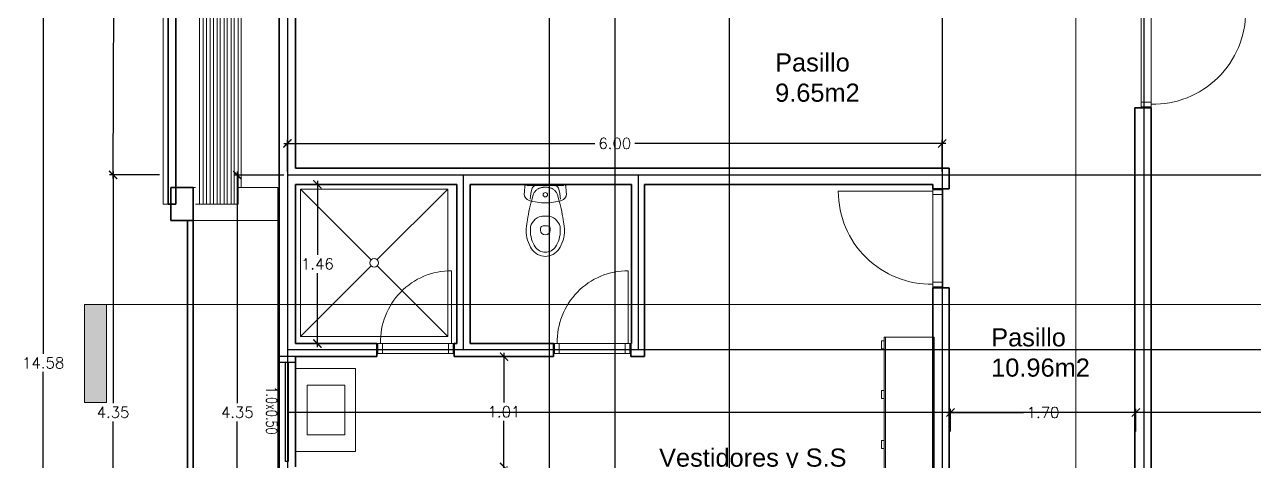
# Model space of a CAD drawing. Header units: inches. Extents: x -6 to 158, y 10 to 161.
# Drawn here: x 81.02 to 92.3, y 84.77 to 88.77 of the extents above; entities that cross this region are included whole.
import ezdxf

# ---------------------------------------------------------------- set-up
doc = ezdxf.new("R2010")
doc.units = ezdxf.units.IN
doc.header["$MEASUREMENT"] = 0
doc.linetypes.add('IMPORT-AI-Linetype-8', pattern=[7811.371918, 4882.107551, -976.421456, 976.421456, -976.421456])
for name, color, linetype in [('6', 6, 'Continuous'), ('FM-A-OP_1-102RP$0$A-TEXT-NT-002', 2, 'Continuous'), ('ZUCA-EJES', 251, 'Continuous')]:
    doc.layers.add(name, color=color, linetype=linetype)
for name, color, linetype, lineweight in [('A-COLS', 3, 'Continuous', 9), ('A-DETL-GENF', 92, 'Continuous', 9), ('A-DOOR', 2, 'Continuous', 9), ('A-GENM', 3, 'Continuous', 9), ('A-GLAZ-CWMG', 2, 'Continuous', 9), ('A-WALL', 5, 'Continuous', 9), ('G-ANNO-SYMB', 111, 'Continuous', 9), ('P-SANR-FIXT', 3, 'Continuous', 9), ('Q-SPCQ', 1, 'Continuous', 9), ('S-STRS-IDEN', 31, 'Continuous', 9)]:
    doc.layers.add(name, color=color, linetype=linetype, lineweight=lineweight)
doc.layers.add('Sector terreno natural', color=7, linetype='Continuous', lineweight=13, true_color=0xa28c7c)
doc.styles.add('Arial', font='arial.ttf', dxfattribs={"height": 250})
doc.styles.add('DETALLES$0$DETALLES$0$TEXTO GENERAL', font='romans.shx')
doc.styles.add('FM-A-OP_1-102RP$0$2mm(50)', font='simplex.shx', dxfattribs={"width": 0.75, "height": 0.1})
doc.styles.get("Standard").update_dxf_attribs({"font": 'arial.ttf'})
doc.dimstyles.new('DISTRIBUCIÓN$0$PLANTA ARQUITECTONICA$0$STANDARD', dxfattribs={"dimscale": 0, "dimtxt": 0.1, "dimasz": 0.075, "dimexe": 0.0333, "dimexo": 0.0333, "dimgap": 0.0333, "dimtad": 0, "dimtih": 1, "dimtoh": 1, "dimzin": 0, "dimdsep": 46, "dimtxsty": 'DETALLES$0$DETALLES$0$TEXTO GENERAL', "dimblk": 'DISTRIBUCIÓN$0$PLANTA ARQUITECTONICA$0$_ARCHTICK', "dimcen": 0.0333, "dimdle": 0.0333, "dimclrd": 124, "dimclre": 124, "dimclrt": 1, "dimaunit": 1, "dimadec": 0, "dimazin": 0, "dimtfac": 1, "dimtix": 1, "dimtmove": 2, "dimatfit": 3, "dimfxl": 2, "dimtolj": 1, "dimtzin": 0, "dimarcsym": 0})

# ---------------------------------------------------------------- blocks, each defined once
blk = doc.blocks.new('Doors_Door-sets_JELD-WEN_Interior_HP_FS12_FCore_Single_1_0 - 890 x 2090 mm - M9 x M21-327305-Level 2')
at = {"layer": 'A-DETL-GENF', "color": 1}
for p, q in [((430.8, 942.8), (430.8, 75)), ((-403, 75), (-445, 75)), ((-445, 75), (-445, -17)), ((415, 75), (-415, 75)), ((-403, -17), (-403, 75)), ((403, 75), (403, -17)), ((445, 75), (403, 75)), ((445, -17), (445, 75)), ((-445, -17), (-403, -17)), ((-415, -17), (415, -17)), ((403, -17), (445, -17))]:
    blk.add_line(p, q, dxfattribs=at)
blk.add_arc((430.3, 91.5), 851.3, 89.96635, 181.11058, dxfattribs=at)
at = {"layer": 'A-DOOR', "color": 1, "lineweight": 18}
for p, q in [((-445, 75), (-455, 75)), ((-455, 75), (-455, -17)), ((455, 75), (445, 75)), ((455, -17), (455, 75)), ((-455, -17), (-445, -17)), ((445, -17), (455, -17))]:
    blk.add_line(p, q, dxfattribs=at)
blk = doc.blocks.new('Doors_Door-sets_JELD-WEN_Interior_HP_FS12_FCore_Single_1_0 - 890 x 2090 mm - M9 x M21-367539-Level 2')
at = {"layer": 'A-DETL-GENF', "color": 1}
for p, q in [((-445, 17), (-403, 17)), ((-445, -75), (-445, 17)), ((-415, 17), (415, 17)), ((-403, 17), (-403, -75)), ((403, 17), (445, 17)), ((403, -75), (403, 17)), ((445, 17), (445, -75)), ((-403, -75), (-445, -75)), ((415, -75), (-415, -75)), ((445, -75), (403, -75)), ((430.8, -942.8), (430.8, -75))]:
    blk.add_line(p, q, dxfattribs=at)
blk.add_arc((430.3, -91.5), 851.3, 178.88942, 270.03365, dxfattribs=at)
at = {"layer": 'A-DOOR', "color": 1, "lineweight": 18}
for p, q in [((-455, -75), (-455, 17)), ((-455, 17), (-445, 17)), ((445, 17), (455, 17)), ((455, 17), (455, -75)), ((-445, -75), (-455, -75)), ((455, -75), (445, -75))]:
    blk.add_line(p, q, dxfattribs=at)
blk = doc.blocks.new('Doors_Door-sets_JELD-WEN_Interior_HP_FS12_FCore_Single_1_0 - 690 x 2090 mm - M7 x M21-899233-Level 2')
at = {"layer": 'A-DETL-GENF', "color": 1}
for p, q in [((331, 728), (331, 60)), ((-303, 60), (-345, 60)), ((-345, 60), (-345, -32)), ((315, 60), (-315, 60)), ((-303, -32), (-303, 60)), ((303, 60), (303, -32)), ((345, 60), (303, 60)), ((345, -32), (345, 60)), ((-345, -32), (-303, -32)), ((-315, -32), (315, -32)), ((303, -32), (345, -32))]:
    blk.add_line(p, q, dxfattribs=at)
blk.add_arc((330, 77), 651, 89.956, 181.4517, dxfattribs=at)
at = {"layer": 'A-DOOR', "color": 1, "lineweight": 18}
for p, q in [((-345, 60), (-355, 60)), ((-355, 60), (-355, -32)), ((355, 60), (345, 60)), ((355, -32), (355, 60)), ((-355, -32), (-345, -32)), ((345, -32), (355, -32))]:
    blk.add_line(p, q, dxfattribs=at)
blk = doc.blocks.new('Sink-Bradley_Corp-Frequency-FL-1H - This family is not loaded correctly-V5-Level 2')
at = {"layer": 'A-GENM', "color": 251}
for p, q in [((-381, -10), (-381, -559)), ((381, -559), (381, -10)), ((227, -117), (-227, -117)), ((-227, -117), (-227, -462)), ((227, -462), (227, -117)), ((-381, -559), (381, -559)), ((-227, -462), (227, -462))]:
    blk.add_line(p, q, dxfattribs=at)
blk = doc.blocks.new('M_Shower Stall-2D - M_Shower Stall-2D 222-V7-Level 2')
at = {"layer": 'P-SANR-FIXT', "color": 251}
for p, q in [((75, 1425), (721, 779)), ((75, 75), (75, 1425)), ((75, 1425), (1425, 1425)), ((1425, 1425), (779, 779)), ((1425, 1425), (1425, 75)), ((722, 722), (75, 75)), ((778, 722), (1425, 75)), ((1425, 75), (75, 75))]:
    blk.add_line(p, q, dxfattribs=at)
for start, end in [(360, 180), (180, 360)]:
    blk.add_arc((750, 750), 40, start, end, dxfattribs=at)
blk = doc.blocks.new('Sanitary_Toilets_Gala_Elia-wc-pan-660x350_vertical-outlet - Gala_elia_wc_pan_660x350-879201-Level 2')
at = {"layer": 'P-SANR-FIXT', "color": 251}
for p, q in [((-137, 88), (-137, 106)), ((-45, 81), (-44, 101)), ((45, 81), (44, 101)), ((137, 106), (137, 88)), ((-171, -319), (171, -319)), ((0, -309), (-169, -309)), ((0, -309), (169, -309))]:
    blk.add_line(p, q, dxfattribs=at)
at = {"layer": 'P-SANR-FIXT', "color": 251, "linetype": 'IMPORT-AI-Linetype-8'}
for p, q in [((-111, -223), (-127, -166)), ((127, -166), (111, -223))]:
    blk.add_line(p, q, dxfattribs=at)
at = {"layer": 'P-SANR-FIXT', "color": 251}
for points in [[(-126, 272), (-103, 313), (-47, 343), (0, 341)], [(0, 341), (47, 343), (103, 313), (126, 272)], [(-175, 106), (-178, 155), (-155, 232), (-126, 272)], [(-137, 106), (-139, 149), (-120, 217), (-94, 252)], [(-94, 252), (-77, 282), (-35, 305), (0, 303)], [(0, 303), (35, 305), (77, 282), (94, 252)], [(94, 252), (120, 217), (139, 149), (137, 106)], [(126, 272), (155, 232), (178, 155), (175, 106)], [(0, 144), (-24, 144), (-44, 125), (-44, 101)], [(0, 144), (24, 144), (44, 125), (44, 101)], [(-168, 25), (-172, 45), (-175, 85), (-175, 106)], [(-127, -166), (-141, -118), (-161, -24), (-168, 25)], [(-37, -26), (-91, -18), (-136, 33), (-137, 88)], [(-45, 81), (-45, 75), (-41, 69), (-36, 67)], [(-36, 67), (-27, 63), (-10, 59), (0, 60)], [(36, 67), (27, 63), (10, 59), (0, 60)], [(45, 81), (45, 75), (41, 69), (36, 67)], [(137, 88), (136, 33), (91, -18), (37, -26)], [(168, 25), (161, -24), (141, -118), (127, -166)], [(175, 106), (175, 85), (172, 45), (168, 25)], [(0, -29), (-10, -29), (-27, -28), (-37, -26)], [(37, -26), (27, -28), (10, -29), (0, -29)], [(-193, -232), (-194, -205), (-173, -177), (-147, -171)], [(-147, -171), (-109, -159), (-39, -149), (0, -151)], [(-120, -286), (-131, -260), (-139, -212), (-138, -184)], [(-20, -224), (-20, -213), (-11, -204), (0, -204)], [(0, -244), (-11, -244), (-20, -235), (-20, -224)], [(0, -151), (39, -149), (109, -159), (147, -171)], [(0, -204), (11, -204), (20, -213), (20, -224)], [(20, -224), (20, -235), (11, -244), (0, -244)], [(138, -184), (139, -212), (131, -260), (120, -286)], [(147, -171), (173, -177), (194, -205), (193, -232)], [(-187, -305), (-190, -287), (-193, -251), (-193, -232)], [(-171, -319), (-179, -319), (-186, -313), (-187, -305)], [(-87, -309), (-101, -309), (-115, -299), (-120, -286)], [(120, -286), (115, -299), (101, -309), (87, -309)], [(187, -305), (186, -313), (179, -319), (171, -319)], [(193, -232), (193, -251), (190, -287), (187, -305)]]:
    blk.add_open_spline(points, degree=3, dxfattribs=at)
at = {"layer": 'P-SANR-FIXT', "color": 251, "linetype": 'IMPORT-AI-Linetype-8'}
for points in [[(-45, -287), (-74, -281), (-104, -252), (-111, -223)], [(111, -223), (104, -252), (74, -281), (45, -287)], [(45, -287), (21, -296), (-21, -296), (-45, -287)]]:
    blk.add_open_spline(points, degree=3, dxfattribs=at)
blk = doc.blocks.new('Heavy_Duty_Plastic_Lockers-Salsbury_Industries-18_42000_Series-3_Wide_Units _1_ - 18-42368-1009801-Level 2')
at = {"layer": 'Q-SPCQ', "color": 251}
for p, q in [((-681, -229), (-681, 229)), ((-681, 229), (690, 229)), ((690, 229), (690, -229)), ((-681, -216), (690, -216)), ((690, -229), (-681, -229)), ((-647, -254), (-647, -229)), ((-647, -229), (-574, -229)), ((-647, -254), (-647, -229)), ((-647, -229), (-574, -229)), ((-574, -254), (-647, -254)), ((-574, -254), (-647, -254)), ((-574, -229), (-574, -254)), ((-574, -229), (-574, -254)), ((-190, -254), (-190, -229)), ((-190, -229), (-117, -229)), ((-190, -254), (-190, -229)), ((-190, -229), (-117, -229)), ((-117, -254), (-190, -254)), ((-117, -254), (-190, -254)), ((-117, -229), (-117, -254)), ((-117, -229), (-117, -254)), ((267, -254), (267, -229)), ((267, -229), (340, -229)), ((267, -254), (267, -229)), ((267, -229), (340, -229)), ((340, -254), (267, -254)), ((340, -254), (267, -254)), ((340, -229), (340, -254)), ((340, -229), (340, -254))]:
    blk.add_line(p, q, dxfattribs=at)
blk = doc.blocks.new('Pilares 8 - Pilares 8-1579033-Level 2')
at = {"layer": 'A-COLS', "color": 1}
for p, q in [((-1123, -263), (-819, -263)), ((-1123, -627), (-1123, -263)), ((-820, -263), (1713, -263)), ((-820, -1039), (-820, -263)), ((-819, -263), (-819, -1039)), ((-3050, -598), (-1123, -598)), ((-1123, -598), (-1123, -627)), ((-969, -627), (-969, -662)), ((-969, -662), (-969, -691)), ((-969, -691), (-969, -726)), ((-969, -726), (-969, -754)), ((-969, -754), (-969, -790)), ((-969, -790), (-969, -818)), ((-969, -818), (-969, -854)), ((-969, -854), (-969, -882)), ((-969, -882), (-969, -917)), ((-6759, -981), (-969, -981)), ((-969, -917), (-969, -946)), ((-969, -946), (-969, -981)), ((-969, -981), (-969, -1019)), ((-1123, -1039), (-1123, -1019)), ((-6759, -1314), (-969, -1314)), ((-969, -1269), (-969, -1314))]:
    blk.add_line(p, q, dxfattribs=at)
at = {"layer": 'A-COLS', "color": 251}
for p, q in [((-6759, -627), (-969, -627)), ((-6759, -662), (-969, -662)), ((-6759, -691), (-969, -691)), ((-6759, -726), (-969, -726)), ((-6759, -754), (-969, -754)), ((-6759, -790), (-969, -790)), ((-6759, -818), (-969, -818)), ((-6759, -854), (-969, -854)), ((-6759, -882), (-969, -882)), ((-6759, -917), (-969, -917)), ((-6759, -946), (-969, -946))]:
    blk.add_line(p, q, dxfattribs=at)
at = {"layer": 'A-COLS', "color": 1, "lineweight": 35}
for p, q in [((-819, -1039), (-1123, -1039)), ((-1123, -1039), (-1123, -1244)), ((1713, -1039), (-820, -1039)), ((-820, -1039), (-820, -1090)), ((-820, -1090), (1713, -1090)), ((-819, -1244), (-819, -1039)), ((-969, -1198), (-6759, -1198)), ((-969, -1269), (-969, -1198)), ((-6759, -1269), (-969, -1269)), ((-1123, -1244), (-819, -1244))]:
    blk.add_line(p, q, dxfattribs=at)
blk = doc.blocks.new('Sección - M_Section Tail - Filled-14299-Level 1')
at = {"layer": 'G-ANNO-SYMB'}
blk.add_hatch(color=256, dxfattribs=at).paths.add_polyline_path([(0, 9), (0, 0), (-2, 0), (-2, 9)], flags=0)
at = {"layer": 'G-ANNO-SYMB', "lineweight": 18}
for p, q in [((0, 9), (-2, 9)), ((-2, 9), (-2, 0)), ((0, 0), (0, 9)), ((-2, 0), (0, 0))]:
    blk.add_line(p, q, dxfattribs=at)
blk = doc.blocks.new('DISTRIBUCIÓN$0$PLANTA ARQUITECTONICA$0$_ARCHTICK')
at = {"color": 0, "linetype": 'ByBlock', "const_width": 0.15}
blk.add_lwpolyline([(-0.5, -0.5), (0.5, 0.5)], dxfattribs=at)
blk = doc.blocks.new('*D1059')
at = {"layer": 'Defpoints', "color": 0, "transparency": 16777216}
for p in [(83.509, 87.308), (83.509, 85.849), (83.709, 85.849)]:
    blk.add_point(p, dxfattribs=at)
at = {"layer": 'Sector terreno natural', "color": 124, "lineweight": -2, "transparency": 16777216}
for p, q in [((83.542, 87.308), (83.742, 87.308)), ((83.709, 87.341), (83.709, 86.662)), ((83.709, 85.816), (83.709, 86.495)), ((83.542, 85.849), (83.742, 85.849))]:
    blk.add_line(p, q, dxfattribs=at)
at = {"layer": 'Sector terreno natural', "color": 124, "lineweight": -2, "transparency": 16777216, "xscale": 0.075, "yscale": 0.075, "zscale": 0.075}
for p, rotation in [((83.709, 87.308), 90), ((83.709, 85.849), 270)]:
    blk.add_blockref('DISTRIBUCIÓN$0$PLANTA ARQUITECTONICA$0$_ARCHTICK', p, dxfattribs=dict(at, rotation=rotation))
at = {"layer": 'Sector terreno natural', "color": 1, "transparency": 16777216, "insert": (83.709, 86.579), "char_height": 0.1, "attachment_point": 5, "style": 'DETALLES$0$DETALLES$0$TEXTO GENERAL'}
blk.add_mtext('\\A1;1.46', dxfattribs=at)
blk = doc.blocks.new('*D1060')
at = {"layer": 'Defpoints', "color": 0, "transparency": 16777216}
for p in [(89.513, 85.216), (89.513, 85.009), (91.213, 85.009)]:
    blk.add_point(p, dxfattribs=at)
at = {"layer": 'Sector terreno natural', "color": 124, "lineweight": -2, "transparency": 16777216}
for p, q in [((89.513, 85.042), (89.513, 85.249)), ((91.213, 85.042), (91.213, 85.249)), ((89.48, 85.216), (90.184, 85.216)), ((91.246, 85.216), (90.541, 85.216))]:
    blk.add_line(p, q, dxfattribs=at)
at = {"layer": 'Sector terreno natural', "color": 124, "lineweight": -2, "transparency": 16777216, "xscale": 0.075, "yscale": 0.075, "zscale": 0.075, "rotation": 180}
blk.add_blockref('DISTRIBUCIÓN$0$PLANTA ARQUITECTONICA$0$_ARCHTICK', (89.513, 85.216), dxfattribs=at)
at = {"layer": 'Sector terreno natural', "color": 124, "lineweight": -2, "transparency": 16777216, "xscale": 0.075, "yscale": 0.075, "zscale": 0.075}
blk.add_blockref('DISTRIBUCIÓN$0$PLANTA ARQUITECTONICA$0$_ARCHTICK', (91.213, 85.216), dxfattribs=at)
at = {"layer": 'Sector terreno natural', "color": 1, "transparency": 16777216, "insert": (90.363, 85.216), "char_height": 0.1, "attachment_point": 5, "style": 'DETALLES$0$DETALLES$0$TEXTO GENERAL'}
blk.add_mtext('\\A1;1.70', dxfattribs=at)
blk = doc.blocks.new('*D1061')
at = {"layer": 'Defpoints', "color": 0, "transparency": 16777216}
for p in [(85.409, 85.729), (85.409, 84.718), (85.42, 84.718)]:
    blk.add_point(p, dxfattribs=at)
at = {"layer": 'Sector terreno natural', "color": 124, "lineweight": -2, "transparency": 16777216}
for p, q in [((85.42, 85.763), (85.42, 85.307)), ((85.442, 85.729), (85.453, 85.729)), ((85.42, 84.684), (85.42, 85.14)), ((85.442, 84.718), (85.453, 84.718))]:
    blk.add_line(p, q, dxfattribs=at)
at = {"layer": 'Sector terreno natural', "color": 124, "lineweight": -2, "transparency": 16777216, "xscale": 0.075, "yscale": 0.075, "zscale": 0.075}
for p, rotation in [((85.42, 85.729), 90), ((85.42, 84.718), 270)]:
    blk.add_blockref('DISTRIBUCIÓN$0$PLANTA ARQUITECTONICA$0$_ARCHTICK', p, dxfattribs=dict(at, rotation=rotation))
at = {"layer": 'Sector terreno natural', "color": 1, "transparency": 16777216, "insert": (85.42, 85.223), "char_height": 0.1, "attachment_point": 5, "style": 'DETALLES$0$DETALLES$0$TEXTO GENERAL'}
blk.add_mtext('\\A1;1.01', dxfattribs=at)
blk = doc.blocks.new('*D1062')
at = {"layer": 'Defpoints', "color": 0, "transparency": 16777216}
for p in [(83.434, 87.684), (83.434, 87.393), (89.438, 87.393)]:
    blk.add_point(p, dxfattribs=at)
at = {"layer": 'Sector terreno natural', "color": 124, "lineweight": -2, "transparency": 16777216}
for p, q in [((83.4, 87.684), (86.252, 87.684)), ((83.434, 87.426), (83.434, 87.717)), ((89.471, 87.684), (86.619, 87.684)), ((89.438, 87.426), (89.438, 87.717))]:
    blk.add_line(p, q, dxfattribs=at)
at = {"layer": 'Sector terreno natural', "color": 124, "lineweight": -2, "transparency": 16777216, "xscale": 0.075, "yscale": 0.075, "zscale": 0.075, "rotation": 180}
blk.add_blockref('DISTRIBUCIÓN$0$PLANTA ARQUITECTONICA$0$_ARCHTICK', (83.434, 87.684), dxfattribs=at)
at = {"layer": 'Sector terreno natural', "color": 124, "lineweight": -2, "transparency": 16777216, "xscale": 0.075, "yscale": 0.075, "zscale": 0.075}
blk.add_blockref('DISTRIBUCIÓN$0$PLANTA ARQUITECTONICA$0$_ARCHTICK', (89.438, 87.684), dxfattribs=at)
at = {"layer": 'Sector terreno natural', "color": 1, "transparency": 16777216, "insert": (86.436, 87.684), "char_height": 0.1, "attachment_point": 5, "style": 'DETALLES$0$DETALLES$0$TEXTO GENERAL'}
blk.add_mtext('\\A1;6.00', dxfattribs=at)
blk = doc.blocks.new('*D1063')
at = {"layer": 'Defpoints', "color": 0, "transparency": 16777216}
for p in [(83.434, 87.393), (82.975, 83.043), (83.434, 83.043)]:
    blk.add_point(p, dxfattribs=at)
at = {"layer": 'Sector terreno natural', "color": 124, "lineweight": -2, "transparency": 16777216}
for p, q in [((83.4, 87.393), (82.942, 87.393)), ((82.975, 87.426), (82.975, 85.301)), ((82.975, 83.009), (82.975, 85.134)), ((83.4, 83.043), (82.942, 83.043))]:
    blk.add_line(p, q, dxfattribs=at)
at = {"layer": 'Sector terreno natural', "color": 124, "lineweight": -2, "transparency": 16777216, "xscale": 0.075, "yscale": 0.075, "zscale": 0.075}
for p, rotation in [((82.975, 87.393), 90), ((82.975, 83.043), 270)]:
    blk.add_blockref('DISTRIBUCIÓN$0$PLANTA ARQUITECTONICA$0$_ARCHTICK', p, dxfattribs=dict(at, rotation=rotation))
at = {"layer": 'Sector terreno natural', "color": 1, "transparency": 16777216, "insert": (82.975, 85.218), "char_height": 0.1, "attachment_point": 5, "style": 'DETALLES$0$DETALLES$0$TEXTO GENERAL'}
blk.add_mtext('\\A1;4.35', dxfattribs=at)
blk = doc.blocks.new('*D1065')
at = {"layer": 'Defpoints', "color": 0, "transparency": 16777216}
for p in [(82.295, 87.395), (81.836, 83.042), (82.295, 83.042)]:
    blk.add_point(p, dxfattribs=at)
at = {"layer": 'Sector terreno natural', "color": 124, "lineweight": -2, "transparency": 16777216}
for p, q in [((82.261, 87.395), (81.803, 87.395)), ((81.836, 87.428), (81.836, 85.302)), ((81.836, 83.009), (81.836, 85.135)), ((82.261, 83.042), (81.803, 83.042))]:
    blk.add_line(p, q, dxfattribs=at)
at = {"layer": 'Sector terreno natural', "color": 124, "lineweight": -2, "transparency": 16777216, "xscale": 0.075, "yscale": 0.075, "zscale": 0.075}
for p, rotation in [((81.836, 87.395), 90), ((81.836, 83.042), 270)]:
    blk.add_blockref('DISTRIBUCIÓN$0$PLANTA ARQUITECTONICA$0$_ARCHTICK', p, dxfattribs=dict(at, rotation=rotation))
at = {"layer": 'Sector terreno natural', "color": 1, "transparency": 16777216, "insert": (81.836, 85.218), "char_height": 0.1, "attachment_point": 5, "style": 'DETALLES$0$DETALLES$0$TEXTO GENERAL'}
blk.add_mtext('\\A1;4.35', dxfattribs=at)
blk = doc.blocks.new('*D1067')
at = {"layer": 'Defpoints', "color": 0, "transparency": 16777216}
for p in [(82.317, 92.958), (81.836, 87.396), (82.295, 87.395)]:
    blk.add_point(p, dxfattribs=at)
at = {"layer": 'Sector terreno natural', "color": 124, "lineweight": -2, "transparency": 16777216}
for p, q in [((82.284, 92.959), (81.825, 92.96)), ((81.859, 92.994), (81.848, 90.262)), ((81.836, 87.363), (81.847, 90.095)), ((82.261, 87.395), (81.803, 87.397))]:
    blk.add_line(p, q, dxfattribs=at)
at = {"layer": 'Sector terreno natural', "color": 124, "lineweight": -2, "transparency": 16777216, "xscale": 0.075, "yscale": 0.075, "zscale": 0.075}
for p, rotation in [((81.859, 92.96), 89.76839787149366), ((81.836, 87.396), 269.7683978714937)]:
    blk.add_blockref('DISTRIBUCIÓN$0$PLANTA ARQUITECTONICA$0$_ARCHTICK', p, dxfattribs=dict(at, rotation=rotation))
at = {"layer": 'Sector terreno natural', "color": 1, "transparency": 16777216, "insert": (81.848, 90.178), "char_height": 0.1, "attachment_point": 5, "style": 'DETALLES$0$DETALLES$0$TEXTO GENERAL'}
blk.add_mtext('\\A1;5.56', dxfattribs=at)
blk = doc.blocks.new('*D1068')
at = {"layer": 'Defpoints', "color": 0, "transparency": 16777216}
for p in [(82.295, 92.959), (81.195, 78.383), (82.295, 78.383)]:
    blk.add_point(p, dxfattribs=at)
at = {"layer": 'Sector terreno natural', "color": 124, "lineweight": -2, "transparency": 16777216}
for p, q in [((82.262, 92.959), (81.162, 92.959)), ((81.195, 92.992), (81.195, 85.754)), ((81.195, 78.35), (81.195, 85.588)), ((82.261, 78.383), (81.161, 78.383))]:
    blk.add_line(p, q, dxfattribs=at)
at = {"layer": 'Sector terreno natural', "color": 124, "lineweight": -2, "transparency": 16777216, "xscale": 0.075, "yscale": 0.075, "zscale": 0.075}
for p, rotation in [((81.195, 92.959), 89.9984025091305), ((81.195, 78.383), 269.9984025091305)]:
    blk.add_blockref('DISTRIBUCIÓN$0$PLANTA ARQUITECTONICA$0$_ARCHTICK', p, dxfattribs=dict(at, rotation=rotation))
at = {"layer": 'Sector terreno natural', "color": 1, "transparency": 16777216, "insert": (81.195, 85.671), "char_height": 0.1, "attachment_point": 5, "style": 'DETALLES$0$DETALLES$0$TEXTO GENERAL'}
blk.add_mtext('\\A1;14.58', dxfattribs=at)
blk = doc.blocks.new('Rectangular Mullion - 50 x 150mm-938315-Level 1')
at = {"layer": 'A-GLAZ-CWMG', "lineweight": 25}
for p, q in [((-50, 75), (0, 75)), ((-50, -75), (-50, 75)), ((0, 75), (0, -75)), ((0, -75), (-50, -75))]:
    blk.add_line(p, q, dxfattribs=at)

msp = doc.modelspace()

# ---------------------------------------------------------------- linework, layer by layer
at = {"layer": '6', "color": 5}
msp.add_line((83.509, 85.729), (83.509, 84.718), dxfattribs=at)
at = {"layer": '6', "color": 2}
for p, q in [((83.359, 84.429), (83.359, 85.679)), ((83.509, 84.718), (83.509, 85.679))]:
    msp.add_line(p, q, dxfattribs=at)
at = {"layer": '6', "color": 5}
msp.add_lwpolyline([(83.417, 84.768), (83.417, 85.679), (83.442, 85.679), (83.442, 84.768)], close=True, dxfattribs=at)
at = {"layer": 'A-WALL', "lineweight": 35}
for p, q in [((83.359, 93.039), (83.359, 78.383)), ((83.509, 87.458), (83.509, 92.889)), ((91.353, 88.009), (91.203, 88.009)), ((91.203, 88.009), (91.203, 83.139)), ((91.353, 78.533), (91.353, 88.009)), ((89.503, 87.458), (83.509, 87.458)), ((89.503, 87.269), (89.503, 87.458)), ((83.509, 85.849), (83.509, 87.308)), ((83.509, 87.308), (84.989, 87.308)), ((84.989, 87.308), (84.989, 85.849)), ((85.109, 87.308), (86.589, 87.308)), ((85.109, 85.849), (85.109, 87.308)), ((86.589, 87.308), (86.589, 85.849)), ((86.709, 87.308), (89.353, 87.308)), ((86.709, 85.729), (86.709, 87.308)), ((89.353, 87.308), (89.353, 87.269)), ((89.353, 87.269), (89.503, 87.269)), ((89.353, 86.359), (89.353, 83.139)), ((89.503, 86.359), (89.353, 86.359)), ((89.503, 83.139), (89.503, 86.359)), ((84.254, 85.849), (83.509, 85.849)), ((84.254, 85.729), (84.254, 85.849)), ((84.989, 85.849), (84.964, 85.849)), ((84.964, 85.849), (84.964, 85.729)), ((85.874, 85.849), (85.109, 85.849)), ((85.874, 85.729), (85.874, 85.849)), ((86.589, 85.849), (86.584, 85.849)), ((86.584, 85.849), (86.584, 85.729)), ((83.509, 85.729), (84.254, 85.729)), ((84.964, 85.729), (85.874, 85.729)), ((86.584, 85.729), (86.709, 85.729))]:
    msp.add_line(p, q, dxfattribs=at)
at = {"layer": 'G-ANNO-SYMB'}
for p, q in [((90.663, 103.714), (90.663, 67.115)), ((104.833, 86.208), (81.575, 86.208))]:
    msp.add_line(p, q, dxfattribs=at)
at = {"layer": 'ZUCA-EJES', "color": 253, "linetype": 'IMPORT-AI-Linetype-8', "ltscale": 0.01}
for p, q in [((83.434, 101.252), (83.434, 68.976)), ((85.834, 101.252), (85.834, 68.976)), ((86.438, 68.976), (86.438, 101.252)), ((87.484, 101.252), (87.484, 68.976)), ((89.438, 101.252), (89.438, 68.976)), ((91.288, 101.252), (91.288, 68.976)), ((83.434, 100.002), (83.434, 78.85)), ((104.005, 87.393), (83.434, 87.393)), ((104.005, 85.79), (83.434, 85.79)), ((104.005, 85.215), (83.434, 85.215))]:
    msp.add_line(p, q, dxfattribs=at)
at = {"layer": 'ZUCA-EJES', "color": 251, "linetype": 'IMPORT-AI-Linetype-8', "ltscale": 0.01}
for p, q in [((85.05, 85.797), (85.05, 87.39)), ((86.652, 85.79), (86.652, 87.393))]:
    msp.add_line(p, q, dxfattribs=at)

# ---------------------------------------------------------------- block references
at = {"layer": 'A-COLS', "xscale": 0.000999999999999, "yscale": 0.000999999999999, "zscale": 0.000999999999999, "rotation": 269.9999999999999}
msp.add_blockref('Pilares 8 - Pilares 8-1579033-Level 2', (83.609, 86.158), dxfattribs=at)
at = {"layer": 'A-DOOR', "xscale": 0.000999999999999, "yscale": 0.000999999999999, "zscale": 0.000999999999999, "rotation": 90}
for name, p in [('Doors_Door-sets_JELD-WEN_Interior_HP_FS12_FCore_Single_1_0 - 890 x 2090 mm - M9 x M21-367539-Level 2', (91.278, 88.464)), ('Doors_Door-sets_JELD-WEN_Interior_HP_FS12_FCore_Single_1_0 - 890 x 2090 mm - M9 x M21-327305-Level 2', (89.428, 86.814))]:
    msp.add_blockref(name, p, dxfattribs=at)
at = {"layer": 'A-DOOR', "xscale": 0.000999999999999, "yscale": 0.000999999999999, "zscale": 0.000999999999999}
for p in [(84.609, 85.789), (86.229, 85.789)]:
    msp.add_blockref('Doors_Door-sets_JELD-WEN_Interior_HP_FS12_FCore_Single_1_0 - 690 x 2090 mm - M7 x M21-899233-Level 2', p, dxfattribs=at)
at = {"layer": 'A-GLAZ-CWMG', "extrusion": (0, 0, -1), "xscale": 0.000999999999999, "yscale": 0.000999999999999, "zscale": 0.000999999999999, "rotation": 270}
msp.add_blockref('Rectangular Mullion - 50 x 150mm-938315-Level 1', (-83.434, 85.679), dxfattribs=at)
at = {"layer": 'G-ANNO-SYMB', "lineweight": 18, "extrusion": (0, 0, -1), "xscale": 0.09999999999989992, "yscale": 0.09999999999989992, "zscale": 0.09999999999989992, "rotation": 180.0000000000004}
msp.add_blockref('Sección - M_Section Tail - Filled-14299-Level 1', (-81.775, 86.208), dxfattribs=at)
at = {"layer": 'P-SANR-FIXT', "xscale": 0.000999999999999, "yscale": 0.000999999999999, "zscale": 0.000999999999999}
for name, p, rotation in [('Sanitary_Toilets_Gala_Elia-wc-pan-660x350_vertical-outlet - Gala_elia_wc_pan_660x350-879201-Level 2', (85.799, 86.989), 180.0000000000001), ('M_Shower Stall-2D - M_Shower Stall-2D 222-V7-Level 2', (83.479, 87.339), 269.9999999999999), ('Sink-Bradley_Corp-Frequency-FL-1H - This family is not loaded correctly-V5-Level 2', (83.499, 85.239), 90)]:
    msp.add_blockref(name, p, dxfattribs=dict(at, rotation=rotation))
at = {"layer": 'Q-SPCQ', "xscale": 0.000999999999999, "yscale": 0.000999999999999, "zscale": 0.000999999999999, "rotation": 269.9999999999999}
msp.add_blockref('Heavy_Duty_Plastic_Lockers-Salsbury_Industries-18_42000_Series-3_Wide_Units _1_ - 18-42368-1009801-Level 2', (89.134, 85.227), dxfattribs=at)

# ---------------------------------------------------------------- texts
at = {"layer": 'FM-A-OP_1-102RP$0$A-TEXT-NT-002', "color": 2, "insert": (83.24, 85.015), "char_height": 0.1, "attachment_point": 9, "rotation": 270, "style": 'FM-A-OP_1-102RP$0$2mm(50)'}
msp.add_mtext('1.0x0.50', dxfattribs=at)
at = {"layer": 'S-STRS-IDEN', "color": 1, "insert": (84.417, 90.1), "char_height": 0.25, "width": 1.37029, "attachment_point": 1, "rotation": 270, "line_spacing_factor": 0.941778, "style": 'Arial', "bg_fill": 3, "box_fill_scale": 1.25, "bg_fill_color": 256, "bg_fill_true_color": 13158600, "bg_fill_transparency": 0}
msp.add_mtext('ABAJO', dxfattribs=at)
at = {"layer": 'Sector terreno natural', "color": 2, "char_height": 0.16642, "attachment_point": 1}
for s, insert in [('{\\f@Arial Unicode MS|b0|i0|c0|p34;Pasillo\\P9.65m2}', (87.906, 88.51)), ('{\\f@Arial Unicode MS|b0|i0|c0|p34;Pasillo\\P10.96m2}', (89.887, 85.989)), ('{\\f@Arial Unicode MS|b0|i0|c0|p34;Vestidores y S.S\\POficiales M\\P26.10m2}', (86.842, 84.886))]:
    msp.add_mtext_dynamic_manual_height_columns(s, width=11.73144, gutter_width=5, heights=[0], dxfattribs=dict(at, insert=insert))

# ---------------------------------------------------------------- dimensions: what is measured, and where the dimension line sits
at = {"layer": 'Sector terreno natural', "color": 2}
for p1, p2, distance, picture, middle in [((82.295, 92.959), (82.295, 78.383), -1.1, '*D1068', (81.195, 85.671)), ((82.317, 92.958), (82.295, 87.395), -0.458, '*D1067', (81.848, 90.178)), ((89.438, 87.393), (83.434, 87.393), -0.291, '*D1062', (86.436, 87.684)), ((82.295, 87.395), (82.295, 83.042), -0.458, '*D1065', (81.836, 85.218)), ((83.434, 87.393), (83.434, 83.043), -0.458, '*D1063', (82.975, 85.218)), ((85.409, 85.729), (85.409, 84.718), 0.011, '*D1061', (85.42, 85.223)), ((91.213, 85.009), (89.513, 85.009), -0.207, '*D1060', (90.363, 85.216))]:
    dim = msp.add_aligned_dim(p1=p1, p2=p2, distance=distance, dimstyle='DISTRIBUCIÓN$0$PLANTA ARQUITECTONICA$0$STANDARD', override={"dimscale": 1}, dxfattribs=at)
    dim.commit()
    dim.dimension.update_dxf_attribs({"geometry": picture, "text_midpoint": middle})
at = {"layer": 'Sector terreno natural', "color": 4}
dim = msp.add_aligned_dim(p1=(83.509, 87.308), p2=(83.509, 85.849), distance=0.2, dimstyle='DISTRIBUCIÓN$0$PLANTA ARQUITECTONICA$0$STANDARD', override={"dimscale": 1}, dxfattribs=at)
dim.commit()
dim.dimension.update_dxf_attribs({"geometry": '*D1059', "text_midpoint": (83.709, 86.579)})

doc.saveas('drawing.dxf')
